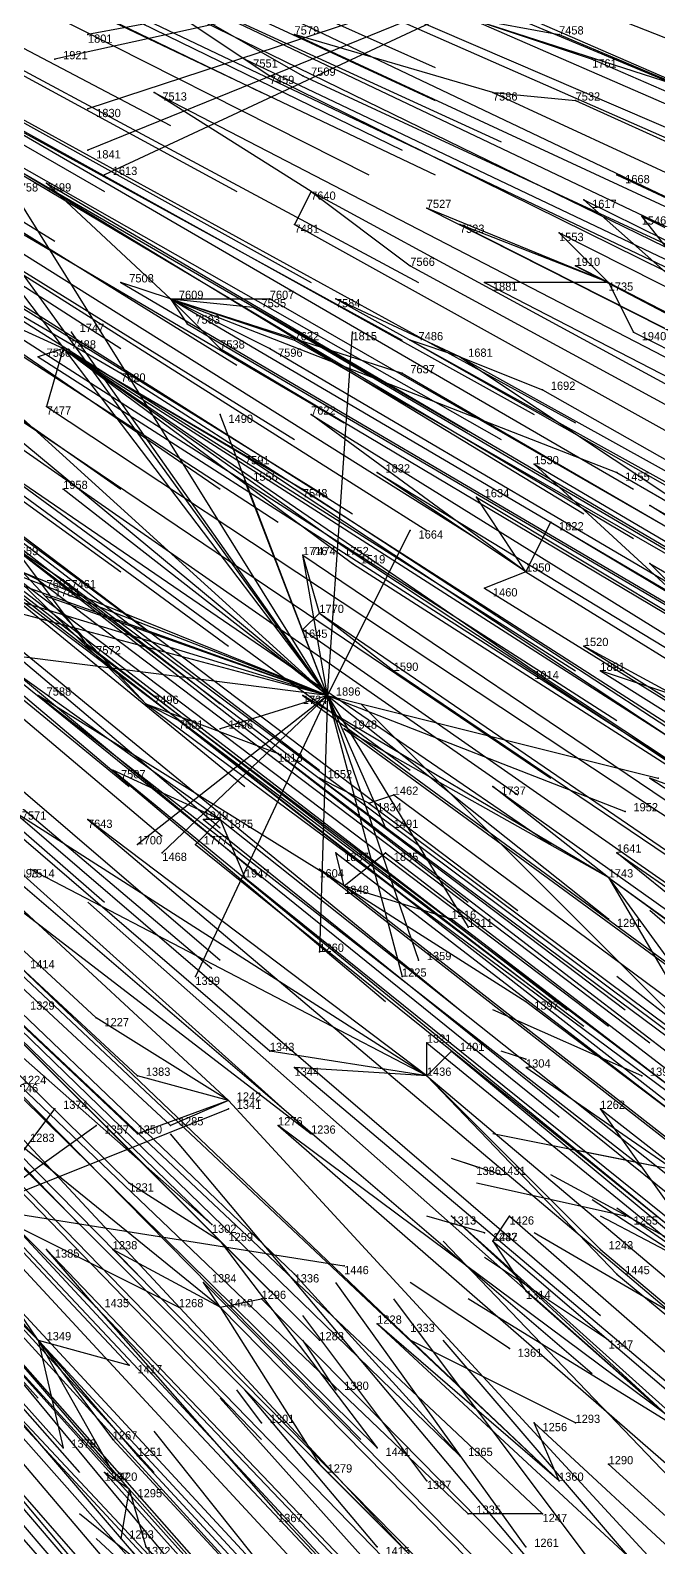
# Model space of a CAD drawing. Extents: x -0.5 to 0.59, y -0.5 to 0.59.
# Drawn here: x 0.276 to 0.3521, y -0.3271 to -0.1435 of the extents above; entities that cross this region are included whole.
import ezdxf

# ---------------------------------------------------------------- set-up
doc = ezdxf.new("R2010")
doc.units = 0
for name, color, linetype in [('Facilities', 3, 'CONTINUOUS'), ('Facilities_lines', 3, 'CONTINUOUS'), ('Normals', 1, 'CONTINUOUS'), ('Source_points', 5, 'CONTINUOUS'), ('Text', 3, 'CONTINUOUS')]:
    doc.layers.add(name, color=color, linetype=linetype)

msp = doc.modelspace()

# ---------------------------------------------------------------- linework, layer by layer
at = {"layer": 'Facilities', "color": 3}
for p in [(0.332, -0.151, -0.911), (0.31, -0.163, -0.875), (0.346, -0.174, -0.969), (0.293, -0.176, -0.855), (0.28, -0.182, -0.835), (0.328, -0.183, -0.939), (0.336, -0.209, -0.988), (0.311, -0.214, -0.943), (0.29, -0.225, -0.917), (0.312, -0.224, -1.25), (0.317, -0.237, -0.99), (0.299, -0.239, -0.958), (0.346, -0.246, -1.06), (0.314, -0.247, -0.999), (0.336, -0.268, -1.25), (0.324, -0.27, -1.054), (0.35, -0.27, -1.25), (0.3, -0.273, -1.014), (0.33, -0.281, -1.25), (0.333, -0.282, -1.25), (0.352, -0.281, -1.25), (0.348, -0.287, -1.25), (0.299, -0.29, -1.041), (0.331, -0.289, -1.25), (0.332, -0.29, -1.101), (0.284, -0.298, -1.029), (0.299, -0.298, -1.055), (0.277, -0.302, -1.024), (0.346, -0.302, -1.25), (0.334, -0.303, -1.25), (0.313, -0.308, -1.25), (0.304, -0.312, -1.25), (0.342, -0.312, -1.25), (0.328, -0.316, -1.138), (0.346, -0.317, -1.172), (0.324, -0.319, -1.25), (0.34, -0.319, -1.165), (0.288, -0.32, -1.077), (0.338, -0.323, -1.169), (0.318, -0.327, -1.25), (0.336, -0.327, -1.25)]:
    msp.add_point(p, dxfattribs=at)
at = {"layer": 'Facilities_lines', "color": 3}
for p, q in [((0.347, -0.132, -1.25), (0.279, -0.147, -1.25)), ((0.347, -0.132, -1.25), (0.283, -0.144, -1.25)), ((0.347, -0.132, -1.25), (0.283, -0.153, -1.25)), ((0.347, -0.132, -1.25), (0.283, -0.158, -1.25)), ((0.347, -0.132, -1.25), (0.285, -0.161, -1.25)), ((0.281, -0.133, -0.778), (0.305, -0.149, -0.848)), ((0.281, -0.133, -0.778), (0.309, -0.149, -0.858)), ((0.281, -0.133, -0.778), (0.302, -0.147, -0.841)), ((0.329, -0.142, -0.897), (0.357, -0.151, -0.969)), ((0.329, -0.142, -0.897), (0.344, -0.147, -0.935)), ((0.329, -0.142, -0.897), (0.34, -0.144, -0.923)), ((0.332, -0.151, -0.911), (0.308, -0.144, -0.85)), ((0.31, -0.163, -0.875), (0.291, -0.151, -0.821)), ((0.332, -0.151, -0.911), (0.342, -0.152, -0.934)), ((0.312, -0.224, -1.25), (0.265, -0.159, -1.25)), ((0.358, -0.166, -0.987), (0.347, -0.161, -0.957)), ((0.312, -0.224, -1.25), (0.274, -0.163, -1.25)), ((0.293, -0.176, -0.855), (0.278, -0.162, -0.804)), ((0.31, -0.163, -0.875), (0.308, -0.167, -0.876)), ((0.31, -0.163, -0.875), (0.322, -0.172, -0.911)), ((0.346, -0.174, -0.969), (0.324, -0.165, -0.908)), ((0.361, -0.18, -1.008), (0.343, -0.164, -0.951)), ((0.346, -0.174, -0.969), (0.328, -0.167, -0.92)), ((0.361, -0.18, -1.008), (0.35, -0.166, -0.968)), ((0.346, -0.174, -0.969), (0.34, -0.168, -0.948)), ((0.312, -0.224, -1.25), (0.271, -0.17, -1.25)), ((0.263, -0.171, -0.786), (0.287, -0.185, -0.854)), ((0.346, -0.174, -0.969), (0.342, -0.172, -0.957)), ((0.293, -0.176, -0.855), (0.287, -0.174, -0.84)), ((0.346, -0.174, -0.969), (0.331, -0.174, -0.936)), ((0.346, -0.174, -0.969), (0.349, -0.18, -0.982)), ((0.312, -0.224, -1.25), (0.258, -0.175, -1.25)), ((0.293, -0.176, -0.855), (0.295, -0.179, -0.863)), ((0.293, -0.176, -0.855), (0.347, -0.197, -0.999)), ((0.293, -0.176, -0.855), (0.303, -0.177, -0.878)), ((0.293, -0.176, -0.855), (0.299, -0.182, -0.875)), ((0.293, -0.176, -0.855), (0.305, -0.176, -0.88)), ((0.293, -0.176, -0.855), (0.305, -0.182, -0.888)), ((0.293, -0.176, -0.855), (0.308, -0.181, -0.892)), ((0.293, -0.176, -0.855), (0.321, -0.185, -0.927)), ((0.328, -0.183, -0.939), (0.313, -0.176, -0.898)), ((0.28, -0.182, -0.835), (0.269, -0.177, -0.806)), ((0.312, -0.224, -1.25), (0.281, -0.18, -1.25)), ((0.312, -0.224, -1.25), (0.315, -0.18, -1.25)), ((0.328, -0.183, -0.939), (0.322, -0.181, -0.923)), ((0.28, -0.182, -0.835), (0.277, -0.183, -0.83)), ((0.28, -0.182, -0.835), (0.278, -0.189, -0.84)), ((0.28, -0.182, -0.835), (0.315, -0.208, -0.944)), ((0.28, -0.182, -0.835), (0.314, -0.206, -0.939)), ((0.28, -0.182, -0.835), (0.337, -0.221, -1.006)), ((0.28, -0.182, -0.835), (0.309, -0.199, -0.918)), ((0.28, -0.182, -0.835), (0.302, -0.195, -0.898)), ((0.328, -0.183, -0.939), (0.338, -0.187, -0.966)), ((0.328, -0.183, -0.939), (0.361, -0.205, -1.038)), ((0.312, -0.224, -1.25), (0.212, -0.188, -1.25)), ((0.312, -0.224, -1.25), (0.271, -0.19, -1.25)), ((0.312, -0.224, -1.25), (0.299, -0.19, -1.25)), ((0.336, -0.209, -0.988), (0.31, -0.19, -0.908)), ((0.29, -0.225, -0.917), (0.256, -0.192, -0.8)), ((0.29, -0.225, -0.917), (0.261, -0.194, -0.813)), ((0.362, -0.219, -1.057), (0.337, -0.196, -0.973)), ((0.312, -0.224, -1.25), (0.302, -0.198, -1.25)), ((0.336, -0.209, -0.988), (0.318, -0.197, -0.935)), ((0.312, -0.224, -1.25), (0.28, -0.199, -1.25)), ((0.336, -0.209, -0.988), (0.33, -0.2, -0.965)), ((0.411, -0.239, -1.187), (0.351, -0.201, -1.012)), ((0.312, -0.224, -1.25), (0.24, -0.202, -1.25)), ((0.336, -0.209, -0.988), (0.339, -0.203, -0.988)), ((0.312, -0.224, -1.25), (0.263, -0.205, -1.25)), ((0.265, -0.204, -0.837), (0.277, -0.21, -0.869)), ((0.312, -0.224, -1.25), (0.265, -0.205, -1.25)), ((0.312, -0.224, -1.25), (0.322, -0.204, -1.25)), ((0.274, -0.206, -0.857), (0.28, -0.21, -0.876)), ((0.274, -0.206, -0.857), (0.283, -0.218, -0.894)), ((0.311, -0.214, -0.943), (0.309, -0.207, -0.93)), ((0.312, -0.224, -1.25), (0.309, -0.207, -1.25)), ((0.312, -0.224, -1.25), (0.252, -0.208, -1.25)), ((0.336, -0.209, -0.988), (0.331, -0.211, -0.982)), ((0.362, -0.219, -1.057), (0.351, -0.208, -1.021)), ((0.312, -0.224, -1.25), (0.278, -0.212, -1.25)), ((0.311, -0.214, -0.943), (0.309, -0.216, -0.942)), ((0.311, -0.214, -0.943), (0.32, -0.221, -0.971)), ((0.312, -0.224, -1.25), (0.249, -0.216, -1.25)), ((0.299, -0.239, -0.958), (0.267, -0.216, -0.86)), ((0.354, -0.224, -1.047), (0.343, -0.218, -1.015)), ((0.354, -0.224, -1.047), (0.345, -0.221, -1.023)), ((0.314, -0.247, -0.999), (0.277, -0.224, -0.89)), ((0.312, -0.224, -1.25), (0.289, -0.242, -1.25)), ((0.29, -0.225, -0.917), (0.306, -0.231, -0.958)), ((0.29, -0.225, -0.917), (0.294, -0.227, -0.928)), ((0.312, -0.224, -1.25), (0.292, -0.243, -1.25)), ((0.312, -0.224, -1.25), (0.296, -0.258, -1.25)), ((0.312, -0.224, -1.25), (0.299, -0.228, -1.25)), ((0.346, -0.246, -1.06), (0.309, -0.224, -0.955)), ((0.312, -0.224, -1.25), (0.311, -0.255, -1.25)), ((0.312, -0.224, -1.25), (0.321, -0.258, -1.25)), ((0.312, -0.224, -1.25), (0.329, -0.252, -1.25)), ((0.312, -0.224, -1.25), (0.323, -0.256, -1.25)), ((0.312, -0.224, -1.25), (0.346, -0.251, -1.25)), ((0.312, -0.224, -1.25), (0.352, -0.234, -1.25)), ((0.312, -0.224, -1.25), (0.319, -0.24, -1.25)), ((0.312, -0.224, -1.25), (0.348, -0.238, -1.25)), ((0.346, -0.246, -1.06), (0.314, -0.228, -0.97)), ((0.299, -0.239, -0.958), (0.286, -0.233, -0.923)), ((0.317, -0.237, -0.99), (0.311, -0.234, -0.973)), ((0.359, -0.237, -1.076), (0.351, -0.234, -1.056)), ((0.317, -0.237, -0.99), (0.32, -0.236, -0.993)), ((0.346, -0.246, -1.06), (0.332, -0.235, -1.017)), ((0.324, -0.27, -1.054), (0.274, -0.238, -0.909)), ((0.324, -0.27, -1.054), (0.283, -0.239, -0.925)), ((0.299, -0.239, -0.958), (0.296, -0.242, -0.956)), ((0.299, -0.239, -0.958), (0.297, -0.239, -0.952)), ((0.299, -0.239, -0.958), (0.302, -0.246, -0.974)), ((0.314, -0.247, -0.999), (0.313, -0.243, -0.991)), ((0.314, -0.247, -0.999), (0.319, -0.243, -1.003)), ((0.379, -0.269, -1.163), (0.347, -0.243, -1.058)), ((0.324, -0.27, -1.054), (0.276, -0.245, -0.922)), ((0.314, -0.247, -0.999), (0.311, -0.245, -0.99)), ((0.346, -0.246, -1.06), (0.353, -0.258, -1.092)), ((0.346, -0.246, -1.06), (0.354, -0.257, -1.093)), ((0.346, -0.246, -1.06), (0.364, -0.259, -1.117)), ((0.271, -0.247, -0.918), (0.31, -0.277, -1.039)), ((0.314, -0.247, -0.999), (0.336, -0.261, -1.064)), ((0.314, -0.247, -0.999), (0.327, -0.251, -1.029)), ((0.264, -0.258, -0.923), (0.298, -0.288, -1.036)), ((0.3, -0.273, -1.014), (0.284, -0.263, -0.968)), ((0.284, -0.298, -1.029), (0.251, -0.265, -0.911)), ((0.324, -0.27, -1.054), (0.324, -0.266, -1.046)), ((0.299, -0.298, -1.055), (0.262, -0.268, -0.937)), ((0.324, -0.27, -1.054), (0.305, -0.267, -1.012)), ((0.324, -0.27, -1.054), (0.327, -0.267, -1.055)), ((0.324, -0.27, -1.054), (0.308, -0.269, -1.022)), ((0.3, -0.273, -1.014), (0.289, -0.27, -0.989)), ((0.324, -0.27, -1.054), (0.345, -0.291, -1.129)), ((0.324, -0.27, -1.054), (0.347, -0.294, -1.137)), ((0.3, -0.273, -1.014), (0.289, -0.277, -1)), ((0.3, -0.273, -1.014), (0.293, -0.276, -1.006)), ((0.27, -0.286, -1.25), (0.3, -0.274, -1.25)), ((0.27, -0.286, -1.25), (0.279, -0.274, -1.25)), ((0.36, -0.295, -1.163), (0.345, -0.274, -1.101)), ((0.277, -0.302, -1.024), (0.255, -0.277, -0.942)), ((0.277, -0.302, -1.024), (0.26, -0.277, -0.95)), ((0.27, -0.286, -1.25), (0.284, -0.276, -1.25)), ((0.353, -0.311, -1.175), (0.306, -0.276, -1.029)), ((0.299, -0.29, -1.041), (0.288, -0.283, -1.01)), ((0.277, -0.302, -1.024), (0.26, -0.285, -0.965)), ((0.27, -0.286, -1.25), (0.294, -0.298, -1.25)), ((0.27, -0.286, -1.25), (0.314, -0.293, -1.25)), ((0.353, -0.311, -1.175), (0.327, -0.287, -1.087)), ((0.332, -0.29, -1.101), (0.334, -0.287, -1.101)), ((0.299, -0.29, -1.041), (0.311, -0.302, -1.083)), ((0.299, -0.29, -1.041), (0.318, -0.315, -1.12)), ((0.332, -0.29, -1.101), (0.336, -0.296, -1.119)), ((0.284, -0.298, -1.029), (0.278, -0.291, -1.008)), ((0.299, -0.298, -1.055), (0.286, -0.291, -1.02)), ((0.304, -0.342, -1.145), (0.265, -0.295, -0.991)), ((0.299, -0.298, -1.055), (0.297, -0.295, -1.046)), ((0.328, -0.316, -1.138), (0.308, -0.294, -1.065)), ((0.299, -0.298, -1.055), (0.304, -0.297, -1.062)), ((0.288, -0.32, -1.077), (0.269, -0.298, -1.003)), ((0.284, -0.298, -1.029), (0.306, -0.323, -1.112)), ((0.299, -0.298, -1.055), (0.311, -0.317, -1.111)), ((0.34, -0.319, -1.165), (0.318, -0.3, -1.092)), ((0.34, -0.319, -1.165), (0.321, -0.301, -1.1)), ((0.277, -0.302, -1.024), (0.289, -0.316, -1.07)), ((0.277, -0.302, -1.024), (0.286, -0.314, -1.061)), ((0.277, -0.302, -1.024), (0.28, -0.315, -1.054)), ((0.277, -0.302, -1.024), (0.288, -0.305, -1.05)), ((0.277, -0.302, -1.024), (0.286, -0.318, -1.069)), ((0.34, -0.319, -1.165), (0.337, -0.312, -1.149)), ((0.288, -0.32, -1.077), (0.285, -0.318, -1.067)), ((0.288, -0.32, -1.077), (0.287, -0.326, -1.086)), ((0.288, -0.32, -1.077), (0.29, -0.327, -1.092)), ((0.338, -0.323, -1.169), (0.329, -0.323, -1.153))]:
    msp.add_line(p, q, dxfattribs=at)
at = {"layer": 'Normals', "color": 1}
for p, q in [((0.24, -0.11, -0.659), (0.325, -0.148, -0.622)), ((0.221, -0.111, -0.618), (0.304, -0.151, -0.58)), ((0.211, -0.112, -0.597), (0.293, -0.155, -0.559)), ((0.241, -0.113, -0.665), (0.325, -0.152, -0.628)), ((0.205, -0.117, -0.59), (0.285, -0.163, -0.552)), ((0.237, -0.117, -0.662), (0.321, -0.158, -0.625)), ((0.281, -0.116, -0.76), (0.367, -0.15, -0.722)), ((0.22, -0.119, -0.625), (0.301, -0.163, -0.586)), ((0.234, -0.119, -0.655), (0.317, -0.161, -0.618)), ((0.234, -0.119, -0.657), (0.317, -0.161, -0.62)), ((0.248, -0.118, -0.688), (0.333, -0.157, -0.651)), ((0.199, -0.12, -0.582), (0.279, -0.169, -0.545)), ((0.241, -0.121, -0.675), (0.325, -0.161, -0.638)), ((0.285, -0.126, -0.78), (0.371, -0.163, -0.743)), ((0.299, -0.127, -0.813), (0.385, -0.163, -0.776)), ((0.229, -0.129, -0.656), (0.31, -0.174, -0.619)), ((0.241, -0.13, -0.686), (0.323, -0.174, -0.649)), ((0.209, -0.132, -0.618), (0.287, -0.182, -0.58)), ((0.295, -0.131, -0.806), (0.379, -0.168, -0.768)), ((0.311, -0.131, -0.844), (0.396, -0.168, -0.807)), ((0.281, -0.133, -0.778), (0.365, -0.173, -0.74)), ((0.222, -0.135, -0.651), (0.301, -0.184, -0.613)), ((0.239, -0.136, -0.688), (0.321, -0.181, -0.651)), ((0.277, -0.136, -0.772), (0.361, -0.176, -0.735)), ((0.297, -0.137, -0.817), (0.381, -0.177, -0.78)), ((0.292, -0.14, -0.811), (0.376, -0.181, -0.774)), ((0.329, -0.142, -0.897), (0.414, -0.179, -0.859)), ((0.229, -0.144, -0.676), (0.308, -0.193, -0.638)), ((0.234, -0.144, -0.688), (0.314, -0.191, -0.65)), ((0.248, -0.145, -0.719), (0.329, -0.192, -0.682)), ((0.256, -0.145, -0.736), (0.337, -0.19, -0.699)), ((0.283, -0.144, -1.25), (0.283, -0.144, -1.15)), ((0.308, -0.144, -0.85), (0.392, -0.183, -0.812)), ((0.34, -0.144, -0.923), (0.425, -0.18, -0.884)), ((0.211, -0.146, -0.642), (0.287, -0.199, -0.604)), ((0.26, -0.146, -0.746), (0.342, -0.191, -0.709)), ((0.223, -0.147, -0.667), (0.299, -0.199, -0.628)), ((0.252, -0.147, -0.729), (0.333, -0.193, -0.692)), ((0.279, -0.147, -1.25), (0.279, -0.147, -1.15)), ((0.302, -0.147, -0.841), (0.386, -0.187, -0.804)), ((0.344, -0.147, -0.935), (0.429, -0.184, -0.897)), ((0.305, -0.149, -0.848), (0.388, -0.19, -0.811)), ((0.309, -0.149, -0.858), (0.393, -0.188, -0.821)), ((0.233, -0.151, -0.695), (0.312, -0.2, -0.657)), ((0.236, -0.152, -0.703), (0.315, -0.202, -0.666)), ((0.268, -0.152, -0.772), (0.349, -0.199, -0.734)), ((0.291, -0.151, -0.821), (0.374, -0.194, -0.784)), ((0.332, -0.151, -0.911), (0.416, -0.19, -0.873)), ((0.342, -0.152, -0.934), (0.426, -0.19, -0.896)), ((0.229, -0.153, -0.688), (0.306, -0.203, -0.649)), ((0.245, -0.154, -0.725), (0.324, -0.204, -0.688)), ((0.264, -0.154, -0.763), (0.343, -0.202, -0.726)), ((0.283, -0.153, -1.25), (0.283, -0.153, -1.15)), ((0.212, -0.155, -0.657), (0.287, -0.209, -0.618)), ((0.252, -0.156, -0.74), (0.33, -0.205, -0.703)), ((0.27, -0.158, -0.781), (0.349, -0.205, -0.743)), ((0.283, -0.158, -1.25), (0.283, -0.158, -1.15)), ((0.216, -0.161, -0.673), (0.29, -0.216, -0.635)), ((0.285, -0.161, -1.25), (0.285, -0.161, -1.15)), ((0.347, -0.161, -0.957), (0.431, -0.2, -0.92)), ((0.225, -0.163, -0.696), (0.3, -0.218, -0.658)), ((0.278, -0.162, -0.804), (0.358, -0.209, -0.767)), ((0.31, -0.163, -0.875), (0.391, -0.207, -0.838)), ((0.324, -0.165, -0.908), (0.407, -0.207, -0.871)), ((0.343, -0.164, -0.951), (0.426, -0.205, -0.914)), ((0.308, -0.167, -0.876), (0.389, -0.212, -0.838)), ((0.328, -0.167, -0.92), (0.411, -0.209, -0.883)), ((0.35, -0.166, -0.968), (0.433, -0.207, -0.931)), ((0.226, -0.168, -0.705), (0.299, -0.225, -0.667)), ((0.34, -0.168, -0.948), (0.423, -0.21, -0.911)), ((0.263, -0.171, -0.786), (0.342, -0.221, -0.748)), ((0.322, -0.172, -0.911), (0.403, -0.216, -0.874)), ((0.342, -0.172, -0.957), (0.424, -0.215, -0.919)), ((0.287, -0.174, -0.84), (0.367, -0.221, -0.802)), ((0.331, -0.174, -0.936), (0.414, -0.217, -0.899)), ((0.346, -0.174, -0.969), (0.429, -0.217, -0.931)), ((0.216, -0.176, -0.696), (0.288, -0.235, -0.659)), ((0.293, -0.176, -0.855), (0.373, -0.223, -0.817)), ((0.305, -0.176, -0.88), (0.385, -0.222, -0.842)), ((0.313, -0.176, -0.898), (0.394, -0.221, -0.861)), ((0.231, -0.177, -0.726), (0.302, -0.235, -0.689)), ((0.238, -0.177, -0.741), (0.311, -0.233, -0.704)), ((0.247, -0.178, -0.76), (0.322, -0.233, -0.723)), ((0.269, -0.177, -0.806), (0.347, -0.227, -0.768)), ((0.303, -0.177, -0.878), (0.383, -0.224, -0.84)), ((0.295, -0.179, -0.863), (0.375, -0.226, -0.826)), ((0.221, -0.181, -0.713), (0.292, -0.241, -0.676)), ((0.228, -0.18, -0.726), (0.299, -0.24, -0.688)), ((0.281, -0.18, -1.25), (0.281, -0.18, -1.15)), ((0.308, -0.181, -0.892), (0.388, -0.227, -0.854)), ((0.315, -0.18, -1.25), (0.315, -0.18, -1.15)), ((0.322, -0.181, -0.923), (0.403, -0.227, -0.886)), ((0.349, -0.18, -0.982), (0.432, -0.222, -0.945)), ((0.259, -0.183, -0.793), (0.335, -0.236, -0.755)), ((0.262, -0.182, -0.799), (0.339, -0.234, -0.761)), ((0.277, -0.183, -0.83), (0.355, -0.233, -0.793)), ((0.28, -0.182, -0.835), (0.358, -0.232, -0.798)), ((0.299, -0.182, -0.875), (0.378, -0.229, -0.837)), ((0.305, -0.182, -0.888), (0.385, -0.229, -0.851)), ((0.328, -0.183, -0.939), (0.409, -0.228, -0.902)), ((0.287, -0.185, -0.854), (0.365, -0.235, -0.816)), ((0.321, -0.185, -0.927), (0.402, -0.232, -0.89)), ((0.232, -0.186, -0.744), (0.304, -0.246, -0.707)), ((0.338, -0.187, -0.966), (0.419, -0.233, -0.929)), ((0.215, -0.188, -0.714), (0.285, -0.249, -0.677)), ((0.278, -0.189, -0.84), (0.355, -0.24, -0.803)), ((0.263, -0.19, -0.811), (0.339, -0.242, -0.773)), ((0.299, -0.19, -1.25), (0.299, -0.19, -1.15)), ((0.31, -0.19, -0.908), (0.389, -0.239, -0.872)), ((0.248, -0.191, -0.782), (0.321, -0.248, -0.745)), ((0.256, -0.192, -0.8), (0.329, -0.249, -0.762)), ((0.261, -0.194, -0.813), (0.335, -0.25, -0.775)), ((0.229, -0.196, -0.753), (0.299, -0.256, -0.716)), ((0.302, -0.195, -0.898), (0.379, -0.246, -0.861)), ((0.337, -0.196, -0.973), (0.417, -0.243, -0.936)), ((0.227, -0.197, -0.752), (0.298, -0.257, -0.715)), ((0.302, -0.198, -1.25), (0.302, -0.198, -1.15)), ((0.318, -0.197, -0.935), (0.397, -0.245, -0.898)), ((0.347, -0.197, -0.999), (0.428, -0.244, -0.961)), ((0.284, -0.263, -0.968), (0.216, -0.2, -1.005)), ((0.28, -0.199, -1.25), (0.28, -0.199, -1.15)), ((0.309, -0.199, -0.918), (0.387, -0.25, -0.882)), ((0.33, -0.2, -0.965), (0.41, -0.248, -0.928)), ((0.248, -0.201, -0.798), (0.319, -0.261, -0.761)), ((0.351, -0.201, -1.012), (0.432, -0.247, -0.975)), ((0.256, -0.203, -0.818), (0.328, -0.262, -0.78)), ((0.339, -0.203, -0.988), (0.419, -0.251, -0.951)), ((0.265, -0.204, -0.837), (0.339, -0.261, -0.801)), ((0.267, -0.205, -0.842), (0.341, -0.262, -0.806)), ((0.322, -0.204, -1.25), (0.322, -0.204, -1.15)), ((0.289, -0.27, -0.989), (0.221, -0.207, -1.027)), ((0.305, -0.267, -1.012), (0.234, -0.206, -1.049)), ((0.274, -0.206, -0.857), (0.348, -0.262, -0.82)), ((0.309, -0.207, -0.93), (0.386, -0.259, -0.893)), ((0.309, -0.207, -1.25), (0.309, -0.207, -1.15)), ((0.314, -0.206, -0.939), (0.391, -0.257, -0.902)), ((0.269, -0.208, -0.851), (0.343, -0.264, -0.814)), ((0.272, -0.208, -0.855), (0.346, -0.264, -0.819)), ((0.315, -0.208, -0.944), (0.393, -0.258, -0.906)), ((0.336, -0.209, -0.988), (0.415, -0.258, -0.951)), ((0.351, -0.208, -1.021), (0.431, -0.255, -0.984)), ((0.3, -0.273, -1.014), (0.232, -0.21, -1.052)), ((0.277, -0.21, -0.869), (0.351, -0.266, -0.832)), ((0.28, -0.21, -0.876), (0.355, -0.266, -0.84)), ((0.331, -0.211, -0.982), (0.41, -0.26, -0.945)), ((0.278, -0.212, -1.25), (0.278, -0.212, -1.15)), ((0.289, -0.277, -1), (0.221, -0.213, -1.038)), ((0.293, -0.276, -1.006), (0.225, -0.213, -1.044)), ((0.311, -0.214, -0.943), (0.387, -0.266, -0.905)), ((0.31, -0.277, -1.039), (0.241, -0.215, -1.076)), ((0.267, -0.216, -0.86), (0.34, -0.275, -0.823)), ((0.309, -0.216, -0.942), (0.385, -0.269, -0.905)), ((0.288, -0.283, -1.01), (0.222, -0.218, -1.048)), ((0.283, -0.218, -0.894), (0.357, -0.274, -0.857)), ((0.343, -0.218, -1.015), (0.421, -0.267, -0.978)), ((0.217, -0.221, -0.774), (0.282, -0.288, -0.737)), ((0.32, -0.221, -0.971), (0.397, -0.273, -0.934)), ((0.337, -0.221, -1.006), (0.414, -0.272, -0.969)), ((0.345, -0.221, -1.023), (0.423, -0.27, -0.986)), ((0.298, -0.288, -1.036), (0.231, -0.223, -1.073)), ((0.299, -0.29, -1.041), (0.233, -0.224, -1.078)), ((0.277, -0.224, -0.89), (0.35, -0.281, -0.853)), ((0.29, -0.225, -0.917), (0.364, -0.28, -0.879)), ((0.309, -0.224, -0.955), (0.384, -0.279, -0.917)), ((0.312, -0.224, -1.25), (0.312, -0.224, -1.15)), ((0.386, -0.295, -1.214), (0.316, -0.225, -1.229)), ((0.294, -0.227, -0.928), (0.367, -0.284, -0.891)), ((0.224, -0.228, -0.799), (0.289, -0.294, -0.762)), ((0.299, -0.228, -1.25), (0.299, -0.228, -1.15)), ((0.314, -0.228, -0.97), (0.389, -0.283, -0.933)), ((0.308, -0.294, -1.065), (0.241, -0.23, -1.102)), ((0.306, -0.231, -0.958), (0.379, -0.287, -0.92)), ((0.286, -0.233, -0.923), (0.358, -0.292, -0.885)), ((0.311, -0.234, -0.973), (0.385, -0.289, -0.936)), ((0.351, -0.234, -1.056), (0.429, -0.285, -1.018)), ((0.352, -0.234, -1.25), (0.352, -0.234, -1.15)), ((0.311, -0.302, -1.083), (0.245, -0.236, -1.12)), ((0.32, -0.236, -0.993), (0.394, -0.291, -0.957)), ((0.332, -0.235, -1.017), (0.408, -0.289, -0.98)), ((0.288, -0.305, -1.05), (0.225, -0.238, -1.087)), ((0.321, -0.301, -1.1), (0.254, -0.237, -1.137)), ((0.274, -0.238, -0.909), (0.345, -0.299, -0.872)), ((0.317, -0.237, -0.99), (0.392, -0.293, -0.953)), ((0.348, -0.238, -1.25), (0.348, -0.238, -1.15)), ((0.215, -0.24, -0.805), (0.277, -0.309, -0.768)), ((0.283, -0.239, -0.925), (0.354, -0.299, -0.888)), ((0.297, -0.239, -0.952), (0.369, -0.297, -0.915)), ((0.299, -0.239, -0.958), (0.372, -0.297, -0.92)), ((0.319, -0.24, -1.25), (0.319, -0.24, -1.15)), ((0.289, -0.242, -1.25), (0.289, -0.242, -1.15)), ((0.296, -0.242, -0.956), (0.368, -0.3, -0.919)), ((0.292, -0.243, -1.25), (0.292, -0.243, -1.15)), ((0.313, -0.243, -0.991), (0.387, -0.3, -0.955)), ((0.319, -0.243, -1.003), (0.393, -0.3, -0.966)), ((0.347, -0.243, -1.058), (0.423, -0.296, -1.021)), ((0.28, -0.315, -1.054), (0.218, -0.246, -1.091)), ((0.274, -0.246, -0.92), (0.344, -0.306, -0.882)), ((0.302, -0.246, -0.974), (0.374, -0.304, -0.937)), ((0.311, -0.245, -0.99), (0.384, -0.302, -0.953)), ((0.346, -0.246, -1.06), (0.42, -0.3, -1.022)), ((0.239, -0.247, -0.86), (0.304, -0.314, -0.823)), ((0.314, -0.247, -0.999), (0.387, -0.304, -0.962)), ((0.22, -0.248, -0.83), (0.282, -0.318, -0.793)), ((0.286, -0.318, -1.069), (0.223, -0.249, -1.106)), ((0.228, -0.249, -0.844), (0.291, -0.318, -0.808)), ((0.251, -0.248, -0.883), (0.316, -0.314, -0.845)), ((0.353, -0.311, -1.175), (0.283, -0.249, -1.212)), ((0.318, -0.315, -1.12), (0.252, -0.25, -1.157)), ((0.328, -0.316, -1.138), (0.261, -0.251, -1.175)), ((0.327, -0.251, -1.029), (0.4, -0.307, -0.993)), ((0.346, -0.251, -1.25), (0.346, -0.251, -1.15)), ((0.366, -0.263, -1.25), (0.351, -0.25, -1.152)), ((0.329, -0.252, -1.25), (0.329, -0.252, -1.15)), ((0.34, -0.319, -1.165), (0.272, -0.255, -1.202)), ((0.311, -0.255, -1.25), (0.311, -0.255, -1.15)), ((0.323, -0.256, -1.25), (0.323, -0.256, -1.15)), ((0.296, -0.258, -1.25), (0.296, -0.258, -1.15)), ((0.321, -0.258, -1.25), (0.321, -0.258, -1.15)), ((0.398, -0.298, -1.244), (0.347, -0.258, -1.167)), ((0.329, -0.323, -1.153), (0.262, -0.259, -1.189)), ((0.338, -0.323, -1.169), (0.27, -0.259, -1.206)), ((0.35, -0.27, -1.25), (0.332, -0.262, -1.152)), ((0.336, -0.261, -1.064), (0.41, -0.317, -1.027)), ((0.283, -0.335, -1.096), (0.222, -0.265, -1.133)), ((0.251, -0.265, -0.911), (0.314, -0.332, -0.874)), ((0.324, -0.266, -1.046), (0.395, -0.324, -1.009)), ((0.262, -0.268, -0.937), (0.328, -0.334, -0.9)), ((0.327, -0.267, -1.055), (0.398, -0.326, -1.018)), ((0.336, -0.268, -1.25), (0.333, -0.267, -1.15)), ((0.308, -0.269, -1.022), (0.379, -0.329, -0.986)), ((0.391, -0.307, -1.243), (0.336, -0.269, -1.169)), ((0.335, -0.342, -1.197), (0.268, -0.27, -1.214)), ((0.324, -0.27, -1.054), (0.395, -0.33, -1.017)), ((0.334, -0.344, -1.199), (0.265, -0.273, -1.213)), ((0.359, -0.337, -1.232), (0.3, -0.273, -1.183)), ((0.279, -0.274, -1.25), (0.279, -0.274, -1.15)), ((0.3, -0.274, -1.25), (0.3, -0.274, -1.15)), ((0.345, -0.274, -1.101), (0.418, -0.331, -1.063)), ((0.245, -0.277, -0.923), (0.305, -0.347, -0.885)), ((0.255, -0.277, -0.942), (0.318, -0.345, -0.904)), ((0.26, -0.277, -0.95), (0.323, -0.345, -0.912)), ((0.284, -0.276, -1.25), (0.284, -0.276, -1.15)), ((0.351, -0.346, -1.232), (0.293, -0.277, -1.188)), ((0.306, -0.276, -1.029), (0.376, -0.337, -0.992)), ((0.352, -0.281, -1.25), (0.332, -0.277, -1.152)), ((0.367, -0.284, -1.25), (0.342, -0.279, -1.153)), ((0.33, -0.281, -1.25), (0.327, -0.28, -1.15)), ((0.333, -0.282, -1.25), (0.327, -0.28, -1.15)), ((0.301, -0.352, -1.158), (0.241, -0.281, -1.195)), ((0.309, -0.352, -1.172), (0.246, -0.281, -1.202)), ((0.376, -0.302, -1.25), (0.339, -0.282, -1.159)), ((0.307, -0.357, -1.176), (0.243, -0.284, -1.203)), ((0.348, -0.287, -1.25), (0.33, -0.283, -1.152)), ((0.305, -0.357, -1.175), (0.243, -0.285, -1.203)), ((0.311, -0.359, -1.188), (0.248, -0.285, -1.212)), ((0.26, -0.285, -0.965), (0.323, -0.354, -0.928)), ((0.387, -0.313, -1.245), (0.344, -0.285, -1.159)), ((0.37, -0.302, -1.25), (0.347, -0.286, -1.154)), ((0.339, -0.358, -1.233), (0.273, -0.287, -1.211)), ((0.331, -0.289, -1.25), (0.324, -0.287, -1.15)), ((0.327, -0.287, -1.087), (0.396, -0.349, -1.05)), ((0.334, -0.287, -1.101), (0.404, -0.348, -1.063)), ((0.387, -0.309, -1.25), (0.345, -0.287, -1.162)), ((0.369, -0.335, -1.25), (0.326, -0.29, -1.171)), ((0.332, -0.29, -1.101), (0.402, -0.35, -1.063)), ((0.361, -0.303, -1.25), (0.337, -0.289, -1.154)), ((0.278, -0.291, -1.008), (0.342, -0.358, -0.97)), ((0.286, -0.291, -1.02), (0.351, -0.357, -0.982)), ((0.345, -0.291, -1.129), (0.416, -0.351, -1.092)), ((0.314, -0.293, -1.25), (0.314, -0.293, -1.15)), ((0.346, -0.302, -1.25), (0.331, -0.292, -1.152)), ((0.326, -0.367, -1.227), (0.259, -0.295, -1.209)), ((0.265, -0.295, -0.991), (0.327, -0.364, -0.954)), ((0.297, -0.295, -1.046), (0.362, -0.361, -1.01)), ((0.336, -0.327, -1.25), (0.313, -0.295, -1.158)), ((0.334, -0.303, -1.25), (0.322, -0.295, -1.151)), ((0.347, -0.294, -1.137), (0.418, -0.353, -1.1)), ((0.304, -0.297, -1.062), (0.369, -0.363, -1.025)), ((0.356, -0.345, -1.25), (0.32, -0.297, -1.17)), ((0.355, -0.313, -1.25), (0.329, -0.297, -1.155)), ((0.336, -0.296, -1.119), (0.405, -0.357, -1.081)), ((0.269, -0.298, -1.003), (0.33, -0.367, -0.966)), ((0.284, -0.298, -1.029), (0.348, -0.365, -0.992)), ((0.294, -0.298, -1.25), (0.294, -0.298, -1.15)), ((0.299, -0.298, -1.055), (0.364, -0.364, -1.018)), ((0.324, -0.319, -1.25), (0.309, -0.299, -1.153)), ((0.318, -0.3, -1.092), (0.386, -0.363, -1.055)), ((0.326, -0.366, -1.25), (0.266, -0.302, -1.202)), ((0.277, -0.302, -1.024), (0.34, -0.37, -0.987)), ((0.313, -0.308, -1.25), (0.309, -0.302, -1.15)), ((0.342, -0.312, -1.25), (0.322, -0.302, -1.152)), ((0.356, -0.337, -1.25), (0.326, -0.302, -1.162)), ((0.304, -0.312, -1.25), (0.301, -0.308, -1.15)), ((0.318, -0.327, -1.25), (0.302, -0.308, -1.153)), ((0.325, -0.338, -1.25), (0.299, -0.309, -1.158)), ((0.337, -0.312, -1.149), (0.405, -0.375, -1.112)), ((0.311, -0.338, -1.25), (0.291, -0.313, -1.155)), ((0.286, -0.314, -1.061), (0.349, -0.382, -1.024)), ((0.323, -0.38, -1.246), (0.268, -0.316, -1.192)), ((0.289, -0.316, -1.07), (0.352, -0.384, -1.033)), ((0.311, -0.317, -1.111), (0.377, -0.383, -1.074)), ((0.346, -0.317, -1.172), (0.414, -0.379, -1.135)), ((0.285, -0.318, -1.067), (0.347, -0.387, -1.03)), ((0.288, -0.32, -1.077), (0.35, -0.39, -1.04)), ((0.308, -0.344, -1.25), (0.282, -0.323, -1.156)), ((0.306, -0.323, -1.112), (0.37, -0.391, -1.076)), ((0.31, -0.35, -1.25), (0.284, -0.326, -1.156)), ((0.287, -0.326, -1.086), (0.349, -0.395, -1.049)), ((0.29, -0.327, -1.092), (0.351, -0.397, -1.056))]:
    msp.add_line(p, q, dxfattribs=at)
at = {"layer": 'Source_points', "color": 5}
for p in [(0.283, -0.144, -1.25), (0.308, -0.144, -0.85), (0.34, -0.144, -0.923), (0.279, -0.147, -1.25), (0.302, -0.147, -0.841), (0.344, -0.147, -0.935), (0.305, -0.149, -0.848), (0.309, -0.149, -0.858), (0.291, -0.151, -0.821), (0.342, -0.152, -0.934), (0.283, -0.153, -1.25), (0.283, -0.158, -1.25), (0.285, -0.161, -1.25), (0.347, -0.161, -0.957), (0.278, -0.162, -0.804), (0.324, -0.165, -0.908), (0.343, -0.164, -0.951), (0.308, -0.167, -0.876), (0.328, -0.167, -0.92), (0.35, -0.166, -0.968), (0.34, -0.168, -0.948), (0.322, -0.172, -0.911), (0.342, -0.172, -0.957), (0.287, -0.174, -0.84), (0.331, -0.174, -0.936), (0.305, -0.176, -0.88), (0.313, -0.176, -0.898), (0.303, -0.177, -0.878), (0.295, -0.179, -0.863), (0.281, -0.18, -1.25), (0.308, -0.181, -0.892), (0.315, -0.18, -1.25), (0.322, -0.181, -0.923), (0.349, -0.18, -0.982), (0.277, -0.183, -0.83), (0.299, -0.182, -0.875), (0.305, -0.182, -0.888), (0.287, -0.185, -0.854), (0.321, -0.185, -0.927), (0.338, -0.187, -0.966), (0.278, -0.189, -0.84), (0.299, -0.19, -1.25), (0.31, -0.19, -0.908), (0.302, -0.195, -0.898), (0.337, -0.196, -0.973), (0.302, -0.198, -1.25), (0.318, -0.197, -0.935), (0.347, -0.197, -0.999), (0.28, -0.199, -1.25), (0.309, -0.199, -0.918), (0.33, -0.2, -0.965), (0.351, -0.201, -1.012), (0.339, -0.203, -0.988), (0.322, -0.204, -1.25), (0.309, -0.207, -0.93), (0.309, -0.207, -1.25), (0.314, -0.206, -0.939), (0.315, -0.208, -0.944), (0.351, -0.208, -1.021), (0.277, -0.21, -0.869), (0.28, -0.21, -0.876), (0.331, -0.211, -0.982), (0.278, -0.212, -1.25), (0.309, -0.216, -0.942), (0.283, -0.218, -0.894), (0.343, -0.218, -1.015), (0.32, -0.221, -0.971), (0.337, -0.221, -1.006), (0.345, -0.221, -1.023), (0.277, -0.224, -0.89), (0.309, -0.224, -0.955), (0.294, -0.227, -0.928), (0.299, -0.228, -1.25), (0.314, -0.228, -0.97), (0.306, -0.231, -0.958), (0.286, -0.233, -0.923), (0.311, -0.234, -0.973), (0.351, -0.234, -1.056), (0.352, -0.234, -1.25), (0.32, -0.236, -0.993), (0.332, -0.235, -1.017), (0.348, -0.238, -1.25), (0.283, -0.239, -0.925), (0.297, -0.239, -0.952), (0.319, -0.24, -1.25), (0.289, -0.242, -1.25), (0.296, -0.242, -0.956), (0.292, -0.243, -1.25), (0.313, -0.243, -0.991), (0.319, -0.243, -1.003), (0.347, -0.243, -1.058), (0.302, -0.246, -0.974), (0.311, -0.245, -0.99), (0.327, -0.251, -1.029), (0.346, -0.251, -1.25), (0.329, -0.252, -1.25), (0.311, -0.255, -1.25), (0.323, -0.256, -1.25), (0.296, -0.258, -1.25), (0.321, -0.258, -1.25), (0.336, -0.261, -1.064), (0.284, -0.263, -0.968), (0.324, -0.266, -1.046), (0.305, -0.267, -1.012), (0.327, -0.267, -1.055), (0.308, -0.269, -1.022), (0.289, -0.27, -0.989), (0.279, -0.274, -1.25), (0.3, -0.274, -1.25), (0.345, -0.274, -1.101), (0.284, -0.276, -1.25), (0.289, -0.277, -1), (0.293, -0.276, -1.006), (0.306, -0.276, -1.029), (0.31, -0.277, -1.039), (0.288, -0.283, -1.01), (0.298, -0.288, -1.036), (0.327, -0.287, -1.087), (0.334, -0.287, -1.101), (0.278, -0.291, -1.008), (0.286, -0.291, -1.02), (0.345, -0.291, -1.129), (0.314, -0.293, -1.25), (0.297, -0.295, -1.046), (0.308, -0.294, -1.065), (0.347, -0.294, -1.137), (0.304, -0.297, -1.062), (0.336, -0.296, -1.119), (0.294, -0.298, -1.25), (0.318, -0.3, -1.092), (0.321, -0.301, -1.1), (0.311, -0.302, -1.083), (0.288, -0.305, -1.05), (0.337, -0.312, -1.149), (0.28, -0.315, -1.054), (0.286, -0.314, -1.061), (0.318, -0.315, -1.12), (0.289, -0.316, -1.07), (0.311, -0.317, -1.111), (0.285, -0.318, -1.067), (0.286, -0.318, -1.069), (0.306, -0.323, -1.112), (0.329, -0.323, -1.153), (0.287, -0.326, -1.086), (0.29, -0.327, -1.092)]:
    msp.add_point(p, dxfattribs=at)

# ---------------------------------------------------------------- texts
at = {"layer": 'Text', "color": 3}
for s, p in [('7579', (0.308, -0.144, -0.85)), ('7458', (0.34, -0.144, -0.923)), ('1801', (0.283, -0.145, -1.25)), ('1921', (0.28, -0.147, -1.25)), ('7551', (0.303, -0.148, -0.841)), ('7509', (0.31, -0.149, -0.858)), ('1761', (0.344, -0.148, -0.935)), ('7459', (0.305, -0.15, -0.848)), ('7513', (0.292, -0.152, -0.821)), ('7586', (0.332, -0.152, -0.911)), ('7532', (0.342, -0.152, -0.934)), ('1830', (0.284, -0.154, -1.25)), ('1841', (0.284, -0.159, -1.25)), ('1613', (0.286, -0.161, -1.25)), ('1668', (0.348, -0.162, -0.957)), ('1758', (0.274, -0.163, -1.25)), ('7499', (0.278, -0.163, -0.804)), ('7640', (0.31, -0.164, -0.875)), ('7527', (0.324, -0.165, -0.908)), ('1617', (0.344, -0.165, -0.951)), ('7481', (0.308, -0.168, -0.876)), ('7523', (0.328, -0.168, -0.92)), ('1546', (0.35, -0.167, -0.968)), ('1553', (0.34, -0.169, -0.948)), ('7566', (0.322, -0.172, -0.911)), ('1910', (0.342, -0.172, -0.957)), ('7508', (0.288, -0.174, -0.84)), ('1881', (0.332, -0.175, -0.936)), ('1735', (0.346, -0.175, -0.969)), ('7609', (0.294, -0.176, -0.855)), ('7535', (0.304, -0.177, -0.878)), ('7607', (0.305, -0.176, -0.88)), ('7584', (0.313, -0.177, -0.898)), ('7593', (0.296, -0.179, -0.863)), ('1747', (0.282, -0.18, -1.25)), ('7488', (0.281, -0.182, -0.835)), ('7538', (0.299, -0.182, -0.875)), ('7632', (0.308, -0.181, -0.892)), ('1815', (0.315, -0.181, -1.25)), ('7486', (0.323, -0.181, -0.923)), ('1940', (0.35, -0.181, -0.982)), ('7580', (0.278, -0.183, -0.83)), ('7596', (0.306, -0.183, -0.888)), ('1681', (0.329, -0.183, -0.939)), ('7620', (0.287, -0.186, -0.854)), ('7637', (0.322, -0.185, -0.927)), ('1692', (0.339, -0.187, -0.966)), ('7477', (0.278, -0.19, -0.84)), ('7622', (0.31, -0.19, -0.908)), ('1490', (0.3, -0.191, -1.25)), ('7591', (0.302, -0.196, -0.898)), ('1832', (0.319, -0.197, -0.935)), ('1530', (0.337, -0.196, -0.973)), ('1958', (0.28, -0.199, -1.25)), ('1556', (0.303, -0.198, -1.25)), ('1455', (0.348, -0.198, -0.999)), ('7548', (0.309, -0.2, -0.918)), ('1634', (0.331, -0.2, -0.965)), ('1822', (0.34, -0.204, -0.988)), ('1664', (0.323, -0.205, -1.25)), ('7559', (0.274, -0.207, -0.857)), ('1716', (0.309, -0.207, -1.25)), ('7474', (0.31, -0.207, -0.93)), ('1752', (0.314, -0.207, -0.939)), ('1519', (0.316, -0.208, -0.944)), ('1950', (0.336, -0.209, -0.988)), ('7605', (0.278, -0.211, -0.869)), ('1784', (0.279, -0.212, -1.25)), ('7461', (0.281, -0.211, -0.876)), ('1460', (0.332, -0.212, -0.982)), ('1770', (0.311, -0.214, -0.943)), ('1645', (0.309, -0.217, -0.942)), ('7572', (0.284, -0.219, -0.894)), ('1520', (0.343, -0.218, -1.015)), ('1590', (0.32, -0.221, -0.971)), ('1891', (0.345, -0.221, -1.023)), ('1914', (0.337, -0.222, -1.006)), ('7588', (0.278, -0.224, -0.89)), ('1896', (0.313, -0.224, -1.25)), ('7496', (0.291, -0.225, -0.917)), ('1724', (0.309, -0.225, -0.955)), ('7501', (0.294, -0.228, -0.928)), ('1496', (0.3, -0.228, -1.25)), ('1948', (0.315, -0.228, -0.97)), ('1513', (0.306, -0.232, -0.958)), ('7507', (0.287, -0.234, -0.923)), ('1652', (0.312, -0.234, -0.973)), ('1462', (0.32, -0.236, -0.993)), ('1737', (0.333, -0.236, -1.017)), ('7571', (0.275, -0.239, -0.909)), ('1949', (0.297, -0.239, -0.952)), ('1834', (0.318, -0.238, -0.99)), ('1952', (0.349, -0.238, -1.25)), ('7643', (0.283, -0.24, -0.925)), ('1875', (0.3, -0.24, -0.958)), ('1491', (0.32, -0.24, -1.25)), ('1700', (0.289, -0.242, -1.25)), ('1777', (0.297, -0.242, -0.956)), ('1641', (0.347, -0.243, -1.058)), ('1468', (0.292, -0.244, -1.25)), ('1837', (0.314, -0.244, -0.991)), ('1835', (0.32, -0.244, -1.003)), ('7493', (0.274, -0.246, -0.92)), ('7514', (0.276, -0.246, -0.922)), ('1947', (0.302, -0.246, -0.974)), ('1604', (0.311, -0.246, -0.99)), ('1743', (0.346, -0.246, -1.06)), ('1848', (0.314, -0.248, -0.999)), ('1416', (0.327, -0.251, -1.029)), ('1311', (0.329, -0.252, -1.25)), ('1291', (0.347, -0.252, -1.25)), ('1260', (0.311, -0.255, -1.25)), ('1359', (0.324, -0.256, -1.25)), ('1414', (0.276, -0.257, -0.942)), ('1225', (0.321, -0.258, -1.25)), ('1399', (0.296, -0.259, -1.25)), ('1329', (0.276, -0.262, -0.949)), ('1397', (0.337, -0.262, -1.064)), ('1227', (0.285, -0.264, -0.968)), ('1343', (0.305, -0.267, -1.012)), ('1321', (0.324, -0.266, -1.046)), ('1401', (0.328, -0.267, -1.055)), ('1304', (0.336, -0.269, -1.25)), ('1383', (0.29, -0.27, -0.989)), ('1344', (0.308, -0.27, -1.022)), ('1436', (0.324, -0.27, -1.054)), ('1396', (0.351, -0.27, -1.25)), ('1346', (0.274, -0.272, -0.964)), ('1224', (0.275, -0.271, -0.963)), ('1374', (0.28, -0.274, -1.25)), ('1242', (0.301, -0.273, -1.014)), ('1341', (0.301, -0.274, -1.25)), ('1262', (0.345, -0.274, -1.101)), ('1285', (0.294, -0.276, -1.006)), ('1276', (0.306, -0.276, -1.029)), ('1283', (0.276, -0.278, -1.25)), ('1357', (0.285, -0.277, -1.25)), ('1350', (0.289, -0.277, -1)), ('1236', (0.31, -0.277, -1.039)), ('1386', (0.33, -0.282, -1.25)), ('1431', (0.333, -0.282, -1.25)), ('1231', (0.288, -0.284, -1.01)), ('1302', (0.298, -0.289, -1.036)), ('1313', (0.327, -0.288, -1.087)), ('1426', (0.334, -0.288, -1.101)), ('1255', (0.349, -0.288, -1.25)), ('1238', (0.286, -0.291, -1.02)), ('1259', (0.3, -0.29, -1.041)), ('1232', (0.332, -0.29, -1.25)), ('1447', (0.332, -0.29, -1.101)), ('1243', (0.346, -0.291, -1.129)), ('1385', (0.279, -0.292, -1.008)), ('1446', (0.314, -0.294, -1.25)), ('1445', (0.348, -0.294, -1.137)), ('1384', (0.298, -0.295, -1.046)), ('1336', (0.308, -0.295, -1.065)), ('1435', (0.285, -0.298, -1.029)), ('1268', (0.294, -0.298, -1.25)), ('1440', (0.3, -0.298, -1.055)), ('1296', (0.304, -0.297, -1.062)), ('1314', (0.336, -0.297, -1.119)), ('1228', (0.318, -0.3, -1.092)), ('1349', (0.278, -0.302, -1.024)), ('1288', (0.311, -0.302, -1.083)), ('1333', (0.322, -0.301, -1.1)), ('1347', (0.346, -0.303, -1.25)), ('1361', (0.335, -0.304, -1.25)), ('1417', (0.289, -0.306, -1.05)), ('1380', (0.314, -0.308, -1.25)), ('1301', (0.305, -0.312, -1.25)), ('1256', (0.338, -0.313, -1.149)), ('1293', (0.342, -0.312, -1.25)), ('1267', (0.286, -0.314, -1.061)), ('1379', (0.281, -0.315, -1.054)), ('1251', (0.289, -0.316, -1.07)), ('1441', (0.319, -0.316, -1.12)), ('1365', (0.329, -0.316, -1.138)), ('1279', (0.312, -0.318, -1.111)), ('1290', (0.346, -0.317, -1.172)), ('1287', (0.285, -0.319, -1.067)), ('1420', (0.286, -0.319, -1.069)), ('1387', (0.324, -0.32, -1.25)), ('1360', (0.34, -0.319, -1.165)), ('1295', (0.289, -0.321, -1.077)), ('1367', (0.306, -0.324, -1.112)), ('1335', (0.33, -0.323, -1.153)), ('1247', (0.338, -0.324, -1.169)), ('1253', (0.288, -0.326, -1.086)), ('1261', (0.337, -0.327, -1.25)), ('1372', (0.29, -0.328, -1.092)), ('1415', (0.319, -0.328, -1.25))]:
    msp.add_text(s, height=0.001, dxfattribs=at).set_placement(p)

doc.saveas('drawing.dxf')
